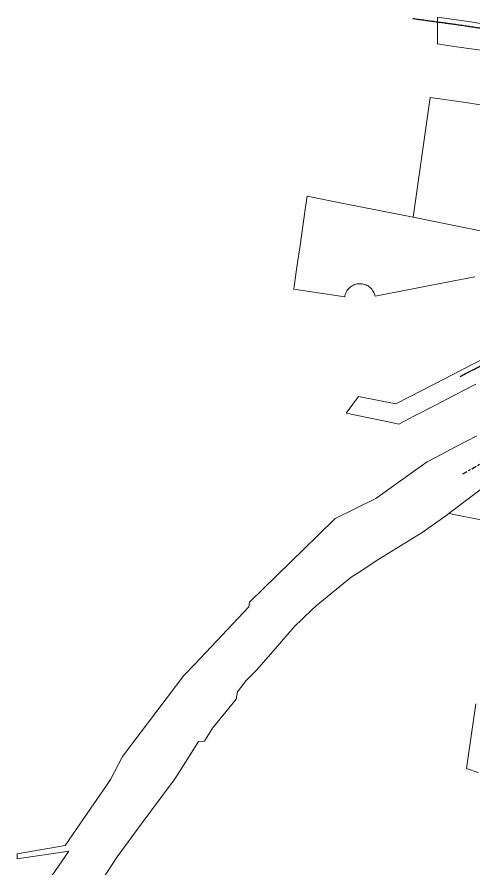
# Model space of a CAD drawing. Header units: metres. Extents: x 304132 to 306101, y 6188673 to 6190119.
# Drawn here: x 304370 to 304730, y 6189121 to 6189792 of the extents above; entities that cross this region are included whole.
import ezdxf

# ---------------------------------------------------------------- set-up
doc = ezdxf.new("R2010")
doc.units = ezdxf.units.M
doc.linetypes.add('Cable Exist OH', pattern=[1, 1, 0])
doc.linetypes.add('Cable Exist UG', pattern=[8.2, 4, -1.2, 1.8, -1.2])
for name, color, linetype, lineweight in [('Cadastre Buildings_SP_EXT', 9, 'Continuous', 5), ('Cadastre Land Parcels_SP_EXT', 9, 'Continuous', 5), ('Cadastre Roads_SP_EXT', 9, 'Continuous', 5)]:
    doc.layers.add(name, color=color, linetype=linetype, lineweight=lineweight)
for name, color, linetype in [('Mains_HV_EXT', 7, 'Continuous'), ('Mains_LV_EXT', 7, 'Continuous'), ('Mains_SL_EXT', 7, 'Continuous')]:
    doc.layers.add(name, color=color, linetype=linetype)

msp = doc.modelspace()

# ---------------------------------------------------------------- linework, layer by layer
at = {"layer": 'Cadastre Buildings_SP_EXT', "linetype": 'Continuous'}
msp.add_lwpolyline([(304709.88, 6189401.3), (304741.82, 6189394.86), (304747.39, 6189394.82), (304773.59, 6189406.32), (304759.61, 6189438.66), (304709.88, 6189401.3)], close=True, dxfattribs=at)
at = {"layer": 'Cadastre Land Parcels_SP_EXT', "linetype": 'Continuous'}
msp.add_lwpolyline([(304708.3, 6189726.85), (304695.17, 6189728.72), (304681.84, 6189634.35), (304725.67, 6189625.6), (304761.25, 6189618.49), (304775.01, 6189717.28), (304761.49, 6189719.2), (304748.25, 6189721.06), (304735.01, 6189722.99), (304721.65, 6189724.93), (304708.3, 6189726.85)], close=True, dxfattribs=at)
msp.add_lwpolyline([(304761.25, 6189618.49), (304725.67, 6189625.6), (304681.84, 6189634.35), (304681.84, 6189634.35), (304627.17, 6189645.19), (304598.38, 6189650.89), (304597.13, 6189642.46), (304595.01, 6189627.43), (304592.83, 6189612.16), (304590.65, 6189597.04), (304588.5, 6189581.96), (304587.92, 6189577.77), (304627.99, 6189571.69), (304628.18, 6189572.67), (304628.44, 6189573.64), (304628.78, 6189574.58), (304629.2, 6189575.49), (304629.69, 6189576.36), (304630.25, 6189577.19), (304630.88, 6189577.97), (304631.57, 6189578.69), (304632.32, 6189579.36), (304633.12, 6189579.96), (304633.97, 6189580.49), (304634.86, 6189580.95), (304635.78, 6189581.34), (304636.74, 6189581.64), (304637.71, 6189581.87), (304638.7, 6189582.02), (304639.7, 6189582.08), (304640.7, 6189582.06), (304641.7, 6189581.96), (304642.69, 6189581.79), (304643.66, 6189581.54), (304644.6, 6189581.2), (304645.52, 6189580.79), (304646.39, 6189580.3), (304647.23, 6189579.74), (304648.01, 6189579.11), (304648.73, 6189578.42), (304649.4, 6189577.67), (304650, 6189576.87), (304650.53, 6189576.02), (304650.99, 6189575.12), (304651.37, 6189574.2), (304651.67, 6189573.24), (304651.88, 6189572.27), (304692.42, 6189580.2), (304711.35, 6189583.86), (304730.37, 6189587.56)], dxfattribs=at)
at = {"layer": 'Cadastre Roads_SP_EXT', "linetype": 'Continuous'}
for points in [[(304741.21, 6189785.99), (304727.05, 6189788.13), (304701.16, 6189792.03), (304701.15, 6189781.35), (304701.13, 6189770.67), (304701.13, 6189770.67), (304701.15, 6189770.82), (304714.19, 6189768.95), (304727.64, 6189767.03), (304740.9, 6189765.16)], [(304739.18, 6189524.08), (304719.58, 6189513.97), (304698.96, 6189503.27), (304678.96, 6189492.96), (304668.37, 6189487.46), (304638.85, 6189493.18), (304634.39, 6189487.19), (304629.19, 6189480.19), (304646.97, 6189476.52), (304664.87, 6189472.79), (304670.69, 6189471.6), (304682.57, 6189477.75), (304699.01, 6189486.27), (304715.05, 6189494.59), (304731.38, 6189503.1)], [(304732.11, 6189462.24), (304715.87, 6189453.81), (304699.43, 6189445.29), (304693, 6189441.96), (304684.13, 6189435.68), (304652.49, 6189413.03), (304620.43, 6189397.16), (304607.08, 6189384.11), (304553.14, 6189331.36), (304552.62, 6189327.59), (304509.9, 6189282.59), (304501.33, 6189273.56), (304453.09, 6189209.95), (304443.7, 6189191.76), (304440.38, 6189186.94), (304425.27, 6189164.99), (304407.87, 6189139.72), (304370.2, 6189133.18), (304370.12, 6189131.24), (304370.03, 6189129.31), (304410.7, 6189135.46), (304386.98, 6189100.77)], [(304417.31, 6189082.68), (304448.85, 6189130.92), (304468.64, 6189157.69), (304468.64, 6189157.69), (304490.54, 6189187.31), (304493.11, 6189190.78), (304495.83, 6189194.54), (304504.52, 6189208.3), (304504.53, 6189208.32), (304513.01, 6189221.81), (304517.62, 6189222.05), (304523.98, 6189232.21), (304542.56, 6189255.08), (304543.54, 6189260.85), (304550.45, 6189269.58), (304558.7, 6189278.16), (304573.26, 6189294.58), (304588.18, 6189311.88), (304602.12, 6189325.28), (304605.54, 6189328.55), (304632.98, 6189351), (304640.6, 6189355.85), (304642.45, 6189357.03), (304654.84, 6189365.27), (304689.02, 6189386.25), (304707.55, 6189399.43), (304709.88, 6189401.29), (304759.61, 6189438.66)], [(304731.21, 6189251.39), (304728.55, 6189233.24), (304723.89, 6189200.35), (304733.14, 6189197.25)]]:
    msp.add_lwpolyline(points, dxfattribs=at)
at = {"layer": 'Mains_HV_EXT', "linetype": 'Cable Exist OH'}
msp.add_lwpolyline([(304681.57, 6189790.9), (304715.27, 6189786.3), (304745.98, 6189781.79), (304782.18, 6189776.52)], dxfattribs=at)
at = {"layer": 'Mains_LV_EXT', "linetype": 'Cable Exist OH'}
msp.add_lwpolyline([(304718.87, 6189509.13), (304758.72, 6189529.67)], dxfattribs=at)
at = {"layer": 'Mains_SL_EXT', "linetype": 'Cable Exist OH'}
msp.add_lwpolyline([(304718.87, 6189509.13), (304758.72, 6189529.67)], dxfattribs=at)
at = {"layer": 'Mains_SL_EXT', "linetype": 'Cable Exist UG'}
msp.add_lwpolyline([(304721.08, 6189432.31), (304773, 6189462.4)], dxfattribs=at)

doc.saveas('drawing.dxf')
